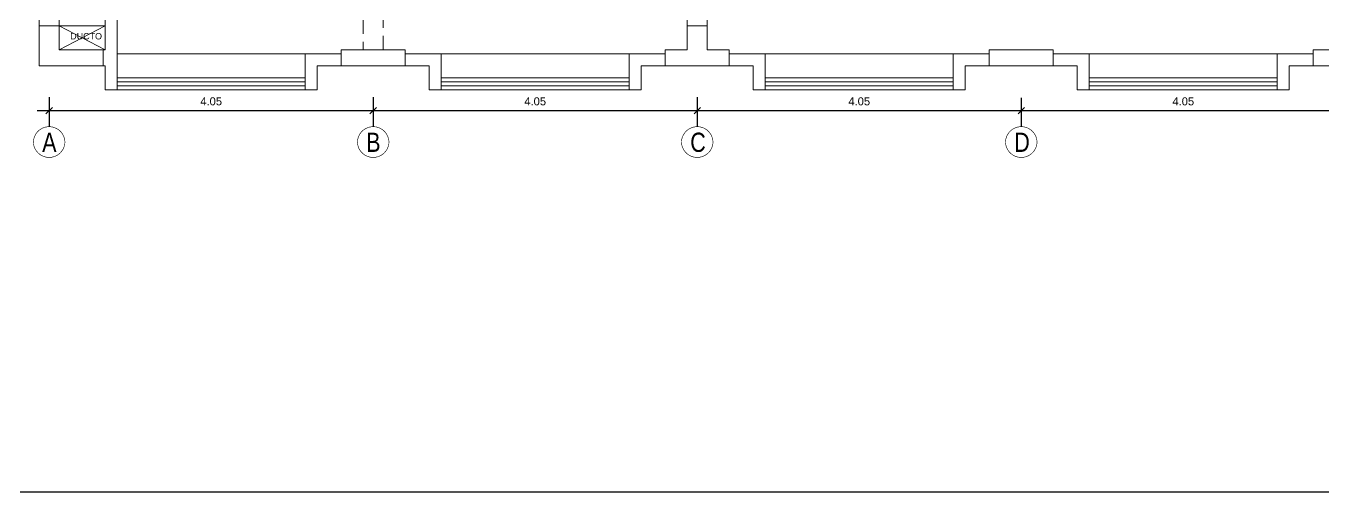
# Model space of a CAD drawing. Header units: millimetres. Extents: x 3354 to 3637, y 1117 to 1358.
# Drawn here: x 3433.59 to 3449.8, y 1119.94 to 1125.76 of the extents above; entities that cross this region are included whole.
import ezdxf

# ---------------------------------------------------------------- set-up
doc = ezdxf.new("R2010")
doc.units = ezdxf.units.MM
doc.linetypes.add('DASHED2', pattern=[0.375, 0.25, -0.125])
doc.layers.add('CASCO', color=252, linetype='Continuous', lineweight=9)
doc.styles.add('1', font='arial.ttf')
doc.styles.get("Standard").update_dxf_attribs({"font": 'arial.ttf'})
doc.styles.add('style1', font='arial.ttf')
doc.dimstyles.new('Esc  1  50', dxfattribs={"dimtxt": 0.1, "dimasz": 0.08, "dimexe": 0.2, "dimexo": 0.15, "dimgap": 0.065, "dimtad": 1, "dimzin": 4, "dimdsep": 46, "dimtxsty": 'Standard', "dimblk": 'OBLIQUE', "dimcen": 0.12, "dimdle": 0.15, "dimadec": 0, "dimazin": 0, "dimtfac": 1, "dimtix": 1, "dimtmove": 0, "dimatfit": 3, "dimldrblk": 'OBLIQUE', "dimfxl": 1, "dimarcsym": 0})

# ---------------------------------------------------------------- blocks, each defined once
blk = doc.blocks.new('_Oblique')
at = {"color": 0, "linetype": 'ByBlock', "lineweight": -2}
blk.add_line((-0.5, -0.5), (0.5, 0.5), dxfattribs=at)
blk = doc.blocks.new('*D81')
at = {"layer": 'CASCO', "color": 0, "lineweight": -2, "transparency": 16777216}
for p, q in [((3433.876, 1124.87), (3433.876, 1124.503)), ((3437.926, 1124.87), (3437.926, 1124.503)), ((3433.726, 1124.703), (3438.076, 1124.703))]:
    blk.add_line(p, q, dxfattribs=at)
at = {"layer": 'Defpoints', "color": 0, "transparency": 16777216}
for p in [(3433.876, 1125.02), (3437.926, 1125.02), (3437.926, 1124.703)]:
    blk.add_point(p, dxfattribs=at)
at = {"layer": 'CASCO', "color": 0, "lineweight": -2, "transparency": 16777216, "xscale": 0.08, "yscale": 0.08, "zscale": 0.08, "rotation": 180}
blk.add_blockref('_Oblique', (3433.876, 1124.703), dxfattribs=at)
at = {"layer": 'CASCO', "color": 0, "lineweight": -2, "transparency": 16777216, "xscale": 0.08, "yscale": 0.08, "zscale": 0.08}
blk.add_blockref('_Oblique', (3437.926, 1124.703), dxfattribs=at)
at = {"layer": 'CASCO', "color": 0, "transparency": 16777216, "insert": (3435.901, 1124.819), "char_height": 0.1, "attachment_point": 5}
blk.add_mtext('4.05', dxfattribs=at)
blk = doc.blocks.new('*D82')
at = {"layer": 'CASCO', "color": 0, "lineweight": -2, "transparency": 16777216}
for p, q in [((3437.926, 1124.87), (3437.926, 1124.503)), ((3441.976, 1124.87), (3441.976, 1124.503)), ((3437.776, 1124.703), (3442.126, 1124.703))]:
    blk.add_line(p, q, dxfattribs=at)
at = {"layer": 'Defpoints', "color": 0, "transparency": 16777216}
for p in [(3437.926, 1125.02), (3441.976, 1125.02), (3441.976, 1124.703)]:
    blk.add_point(p, dxfattribs=at)
at = {"layer": 'CASCO', "color": 0, "lineweight": -2, "transparency": 16777216, "xscale": 0.08, "yscale": 0.08, "zscale": 0.08, "rotation": 180}
blk.add_blockref('_Oblique', (3437.926, 1124.703), dxfattribs=at)
at = {"layer": 'CASCO', "color": 0, "lineweight": -2, "transparency": 16777216, "xscale": 0.08, "yscale": 0.08, "zscale": 0.08}
blk.add_blockref('_Oblique', (3441.976, 1124.703), dxfattribs=at)
at = {"layer": 'CASCO', "color": 0, "transparency": 16777216, "insert": (3439.951, 1124.819), "char_height": 0.1, "attachment_point": 5}
blk.add_mtext('4.05', dxfattribs=at)
blk = doc.blocks.new('*D83')
at = {"layer": 'CASCO', "color": 0, "lineweight": -2, "transparency": 16777216}
for p, q in [((3441.976, 1124.87), (3441.976, 1124.503)), ((3446.026, 1124.865), (3446.026, 1124.503)), ((3441.826, 1124.703), (3446.176, 1124.703))]:
    blk.add_line(p, q, dxfattribs=at)
at = {"layer": 'Defpoints', "color": 0, "transparency": 16777216}
for p in [(3441.976, 1125.02), (3446.026, 1125.015), (3446.026, 1124.703)]:
    blk.add_point(p, dxfattribs=at)
at = {"layer": 'CASCO', "color": 0, "lineweight": -2, "transparency": 16777216, "xscale": 0.08, "yscale": 0.08, "zscale": 0.08, "rotation": 180}
blk.add_blockref('_Oblique', (3441.976, 1124.703), dxfattribs=at)
at = {"layer": 'CASCO', "color": 0, "lineweight": -2, "transparency": 16777216, "xscale": 0.08, "yscale": 0.08, "zscale": 0.08}
blk.add_blockref('_Oblique', (3446.026, 1124.703), dxfattribs=at)
at = {"layer": 'CASCO', "color": 0, "transparency": 16777216, "insert": (3444.001, 1124.819), "char_height": 0.1, "attachment_point": 5}
blk.add_mtext('4.05', dxfattribs=at)
blk = doc.blocks.new('*D84')
at = {"layer": 'CASCO', "color": 0, "lineweight": -2, "transparency": 16777216}
for p, q in [((3446.026, 1124.865), (3446.026, 1124.503)), ((3450.076, 1124.87), (3450.076, 1124.503)), ((3445.876, 1124.703), (3450.226, 1124.703))]:
    blk.add_line(p, q, dxfattribs=at)
at = {"layer": 'Defpoints', "color": 0, "transparency": 16777216}
for p in [(3446.026, 1125.015), (3450.076, 1125.02), (3450.076, 1124.703)]:
    blk.add_point(p, dxfattribs=at)
at = {"layer": 'CASCO', "color": 0, "lineweight": -2, "transparency": 16777216, "xscale": 0.08, "yscale": 0.08, "zscale": 0.08, "rotation": 180}
blk.add_blockref('_Oblique', (3446.026, 1124.703), dxfattribs=at)
at = {"layer": 'CASCO', "color": 0, "lineweight": -2, "transparency": 16777216, "xscale": 0.08, "yscale": 0.08, "zscale": 0.08}
blk.add_blockref('_Oblique', (3450.076, 1124.703), dxfattribs=at)
at = {"layer": 'CASCO', "color": 0, "transparency": 16777216, "insert": (3448.051, 1124.819), "char_height": 0.1, "attachment_point": 5}
blk.add_mtext('4.05', dxfattribs=at)

msp = doc.modelspace()

# ---------------------------------------------------------------- linework, layer by layer
at = {"ltscale": 2}
msp.add_lwpolyline([(3416.769, 1152.897), (3462.641, 1152.897), (3462.641, 1119.937), (3416.769, 1119.937)], close=True, dxfattribs=at)
at = {"layer": 'CASCO', "lineweight": 5}
for p, q in [((3434.001, 1125.762), (3434.576, 1125.462)), ((3434.001, 1125.462), (3434.576, 1125.762))]:
    msp.add_line(p, q, dxfattribs=at)
at = {"layer": 'CASCO', "lineweight": 0, "ltscale": 0.5}
for p, q in [((3437.076, 1125.412), (3434.726, 1125.412)), ((3441.576, 1125.412), (3438.776, 1125.412)), ((3445.176, 1125.412), (3442.826, 1125.412)), ((3446.876, 1125.412), (3449.226, 1125.412))]:
    msp.add_line(p, q, dxfattribs=at)
at = {"layer": 'CASCO', "ltscale": 2}
for p, q in [((3434.726, 1125.115), (3437.076, 1125.115)), ((3438.776, 1125.115), (3441.126, 1125.115)), ((3442.826, 1125.115), (3445.176, 1125.115)), ((3446.876, 1125.115), (3449.226, 1125.115)), ((3434.726, 1124.962), (3437.076, 1124.962)), ((3441.126, 1124.962), (3438.776, 1124.962)), ((3445.176, 1124.962), (3442.826, 1124.962)), ((3449.226, 1124.962), (3446.876, 1124.962))]:
    msp.add_line(p, q, dxfattribs=at)
at = {"layer": 'CASCO', "linetype": 'DASHED2', "ltscale": 0.7}
msp.add_lwpolyline([(3437.801, 1125.462), (3438.051, 1125.462), (3438.051, 1132.162), (3437.801, 1132.162)], close=True, dxfattribs=at)
at = {"layer": 'CASCO', "lineweight": 0, "ltscale": 0.5}
msp.add_lwpolyline([(3441.851, 1125.762), (3442.101, 1125.762), (3442.101, 1131.862), (3441.851, 1131.862)], close=True, dxfattribs=at)
at = {"layer": 'CASCO'}
for points in [[(3433.751, 1125.762), (3434.001, 1125.762), (3434.001, 1128.687), (3433.751, 1128.687)], [(3441.576, 1125.462), (3441.851, 1125.462), (3441.851, 1125.762), (3442.101, 1125.762), (3442.101, 1125.462), (3442.376, 1125.462), (3442.376, 1125.262), (3442.376, 1125.262), (3441.576, 1125.262), (3441.576, 1125.262)], [(3449.676, 1125.462), (3449.951, 1125.462), (3449.951, 1125.762), (3450.201, 1125.762), (3450.201, 1125.462), (3450.476, 1125.462), (3450.476, 1125.262), (3450.476, 1125.262), (3449.676, 1125.262), (3449.676, 1125.262)]]:
    msp.add_lwpolyline(points, close=True, dxfattribs=at)
at = {"layer": 'CASCO', "lineweight": 5}
msp.add_lwpolyline([(3434.576, 1125.912), (3434.001, 1125.912), (3434.001, 1125.762), (3434.576, 1125.762)], close=True, dxfattribs=at)
at = {"layer": 'CASCO', "ltscale": 2}
for points in [[(3434.726, 1125.912), (3434.726, 1124.962), (3434.576, 1124.962), (3434.576, 1125.262), (3434.551, 1125.262), (3434.551, 1125.462), (3434.576, 1125.462), (3434.576, 1125.762), (3434.576, 1125.762), (3434.576, 1125.912), (3434.726, 1125.912), (3434.726, 1125.912)], [(3445.326, 1125.412), (3445.626, 1125.412), (3445.626, 1125.262), (3445.326, 1125.262), (3445.326, 1124.962), (3445.176, 1124.962), (3445.176, 1125.412), (3445.176, 1125.412), (3445.326, 1125.412), (3445.326, 1125.412), (3445.326, 1125.412), (3445.326, 1125.412)]]:
    msp.add_lwpolyline(points, dxfattribs=at)
at = {"layer": 'CASCO'}
for points in [[(3434.551, 1125.262), (3433.751, 1125.262), (3433.751, 1125.762), (3434.001, 1125.762), (3434.001, 1125.462), (3434.551, 1125.462), (3434.551, 1125.262)], [(3437.526, 1125.462), (3437.526, 1125.262), (3438.326, 1125.262), (3438.326, 1125.462), (3437.526, 1125.462)], [(3445.626, 1125.462), (3445.626, 1125.262), (3446.426, 1125.262), (3446.426, 1125.462), (3445.626, 1125.462)], [(3437.076, 1125.015), (3434.726, 1125.015), (3434.726, 1125.065), (3437.076, 1125.065), (3437.076, 1125.015)], [(3438.776, 1125.015), (3441.126, 1125.015), (3441.126, 1125.065), (3438.776, 1125.065), (3438.776, 1125.015)], [(3442.826, 1125.015), (3445.176, 1125.015), (3445.176, 1125.065), (3442.826, 1125.065), (3442.826, 1125.015)], [(3446.876, 1125.015), (3449.226, 1125.015), (3449.226, 1125.065), (3446.876, 1125.065), (3446.876, 1125.015)]]:
    msp.add_lwpolyline(points, dxfattribs=at)
at = {"layer": 'CASCO', "ltscale": 2}
for points in [[(3437.076, 1124.962), (3437.226, 1124.962), (3437.226, 1125.262), (3437.526, 1125.262), (3437.526, 1125.412), (3437.076, 1125.412)], [(3438.776, 1124.962), (3438.626, 1124.962), (3438.626, 1125.262), (3438.326, 1125.262), (3438.326, 1125.412), (3438.776, 1125.412)], [(3441.576, 1125.262), (3441.276, 1125.262), (3441.276, 1124.962), (3441.126, 1124.962), (3441.126, 1125.412), (3441.576, 1125.412)], [(3442.826, 1124.962), (3442.676, 1124.962), (3442.676, 1125.262), (3442.376, 1125.262), (3442.376, 1125.412), (3442.826, 1125.412)], [(3446.876, 1124.962), (3446.726, 1124.962), (3446.726, 1125.262), (3446.426, 1125.262), (3446.426, 1125.412), (3446.876, 1125.412)], [(3449.676, 1125.262), (3449.376, 1125.262), (3449.376, 1124.962), (3449.226, 1124.962), (3449.226, 1125.412), (3449.676, 1125.412)]]:
    msp.add_lwpolyline(points, close=True, dxfattribs=at)
at = {"layer": 'CASCO', "ltscale": 2, "const_width": 0.0076}
for points in [[(3434.073, 1124.306, -0.951688), (3433.679, 1124.306, -1)], [(3438.123, 1124.306, -0.951688), (3437.729, 1124.306, -1)], [(3442.173, 1124.306, -0.951688), (3441.779, 1124.306, -1)], [(3446.223, 1124.306, -0.951688), (3445.829, 1124.306, -1)]]:
    msp.add_lwpolyline(points, format="xyb", close=True, dxfattribs=at)

# ---------------------------------------------------------------- texts
at = {"layer": 'CASCO', "style": 'style1', "width": 0.8}
for s, p in [('A', (3433.789, 1124.188)), ('B', (3437.839, 1124.188)), ('C', (3441.889, 1124.188)), ('D', (3445.939, 1124.188))]:
    msp.add_text(s, height=0.24, dxfattribs=at).set_placement(p)
at = {"layer": 'CASCO', "insert": (3434.338, 1125.592), "char_height": 0.08, "width": 2.09636, "attachment_point": 8, "style": '1'}
msp.add_mtext('\\A1;DUCTO', dxfattribs=at)

# ---------------------------------------------------------------- dimensions: what is measured, and where the dimension line sits
at = {"layer": 'CASCO'}
for base, p1, p2, picture, middle in [((3437.926, 1124.703), (3433.876, 1125.02), (3437.926, 1125.02), '*D81', (3435.901, 1124.819)), ((3441.976, 1124.703), (3437.926, 1125.02), (3441.976, 1125.02), '*D82', (3439.951, 1124.819)), ((3446.026, 1124.703), (3441.976, 1125.02), (3446.026, 1125.015), '*D83', (3444.001, 1124.819)), ((3450.076, 1124.703), (3446.026, 1125.015), (3450.076, 1125.02), '*D84', (3448.051, 1124.819))]:
    dim = msp.add_linear_dim(base=base, p1=p1, p2=p2, dimstyle='Esc  1  50', dxfattribs=at)
    dim.commit()
    dim.dimension.update_dxf_attribs({"geometry": picture, "text_midpoint": middle})

doc.saveas('drawing.dxf')
